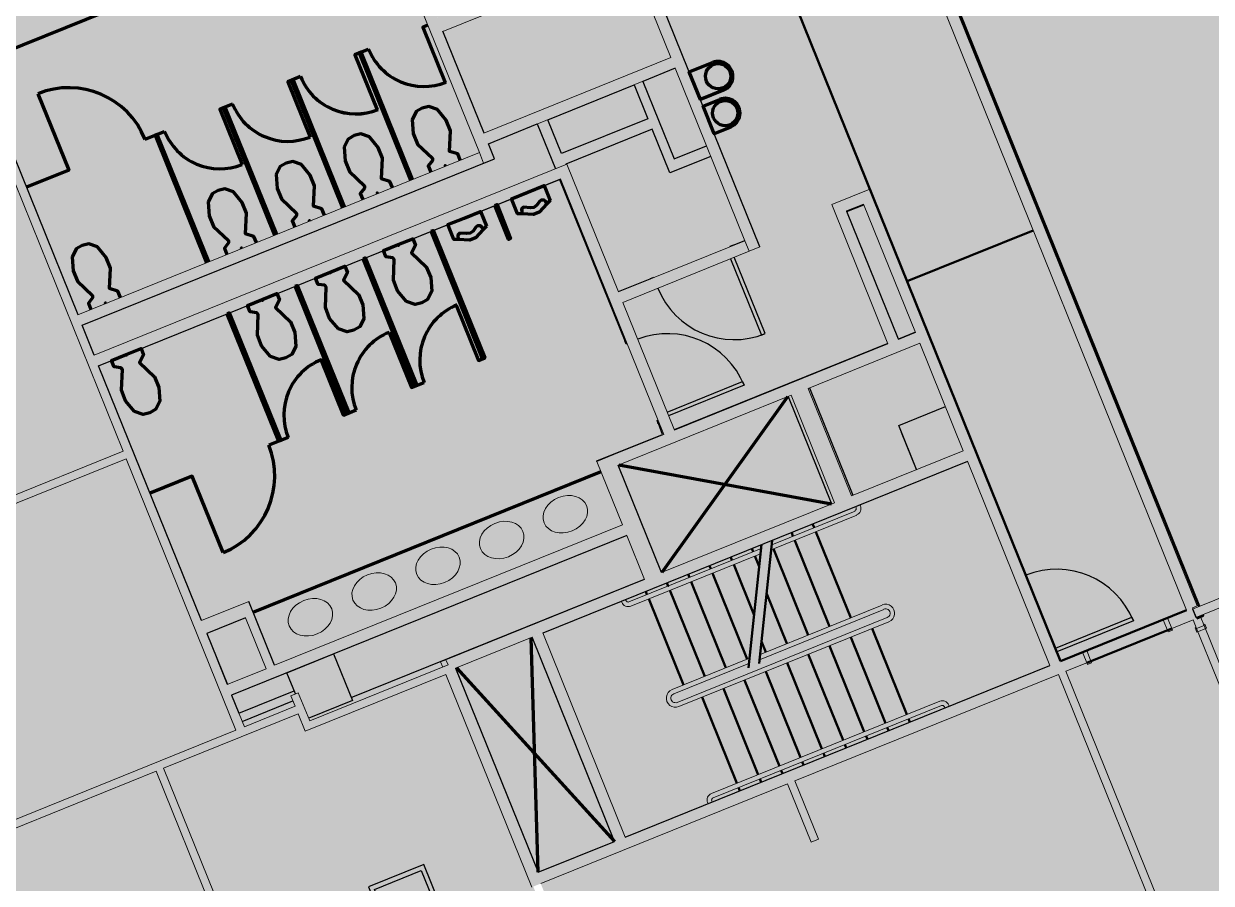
# Model space of a CAD drawing. Header units: inches. Extents: x -285 to 3116, y -17387 to -14851.
# Drawn here: x 1935 to 2454, y -16620 to -16245 of the extents above; entities that cross this region are included whole.
import ezdxf

# ---------------------------------------------------------------- set-up
doc = ezdxf.new("R2010")
doc.units = ezdxf.units.IN
doc.header["$MEASUREMENT"] = 0
for name, color, linetype, lineweight in [('A-Anno-Note', 130, 'Continuous', 50), ('A-COLS', 250, 'Continuous', 30), ('A-DETL-GENF', 92, 'Continuous', 9), ('A-DOOR', 31, 'Continuous', 13), ('A-DOOR-FRAM', 250, 'Continuous', 30), ('A-FLOR-HRAL', 10, 'Continuous', 20), ('A-FLOR-STRS', 130, 'Continuous', 50), ('A-Hvac', 90, 'Continuous', 70), ('A-WALL', 113, 'Continuous', 13), ('A-WALL-PATT', 111, 'Continuous', 13), ('A-WALL-PRHT', 130, 'Continuous', 50), ('Chevy Chase Pavilion_9th - 900 _ 910_dwg', 8, 'Continuous', 9), ('I-WALL', 2, 'Continuous', 13)]:
    doc.layers.add(name, color=color, linetype=linetype, lineweight=lineweight)

# ---------------------------------------------------------------- blocks, each defined once
blk = doc.blocks.new('Chevy Chase Pavilion_9th - 900 _ 910_dwg-4821032-FIRST FLOOR RCP')
at = {"color": 9, "lineweight": 9}
for centre in [(2815.17, 1935.38), (2787.36, 1924.14), (2759.54, 1912.9), (2731.73, 1901.66), (2703.91, 1890.42)]:
    blk.add_ellipse(centre, major_axis=(9.27, 3.75), ratio=0.784717, dxfattribs=at)
at = {"layer": 'A-Anno-Note', "color": 213}
for p, q in [((3091.81, 1895.22), (2917.21, 2327.32)), ((3042.71, 1870.52), (3079.8, 1885.5))]:
    blk.add_line(p, q, dxfattribs=at)
at = {"layer": 'A-Anno-Note', "color": 213, "flags": 128}
for points in [[(2706.52, 2341.36), (2822.49, 2388.22), (3031.33, 1871.3)], [(3090.77, 1889.94), (3093.5, 1891.04), (3093.31, 1891.52)]]:
    blk.add_lwpolyline(points, dxfattribs=at)
at = {"layer": 'A-COLS', "color": 133}
for p, q in [((2960.67, 1974.13), (2981.03, 1982.36)), ((2968.44, 1954.89), (2960.67, 1974.13)), ((2697.37, 1857.01), (2693.64, 1866.24))]:
    blk.add_line(p, q, dxfattribs=at)
at = {"layer": 'A-COLS', "color": 133, "flags": 128}
blk.add_lwpolyline([(2693.64, 1866.24), (2714.04, 1874.47), (2722.28, 1854.08), (2703.14, 1846.34)], dxfattribs=at)
blk.add_lwpolyline([(2731.86, 1771.66), (2752.26, 1779.9), (2760.5, 1759.5), (2740.1, 1751.26)], close=True, dxfattribs=at)
at = {"layer": 'A-DOOR', "color": 133, "lineweight": 30}
for p, q in [((2888.4, 2052.69), (2888.37, 2052.77)), ((2853.64, 2038.64), (2853.6, 2038.72)), ((2841.12, 2011.07), (2841.56, 2011.24)), ((3015.62, 1910.12), (3016.19, 1908.73)), ((3029.67, 1875.35), (3030.23, 1873.96))]:
    blk.add_line(p, q, dxfattribs=at)
at = {"layer": 'A-DOOR', "color": 133, "lineweight": 30, "flags": 128}
for points in [[(2888.37, 2052.77), (2886.98, 2052.21), (2887.01, 2052.13)], [(2887.27, 2046.84), (2900.72, 2013.54), (2902.35, 2014.2), (2888.89, 2047.49)], [(2853.6, 2038.72), (2852.21, 2038.16), (2852.24, 2038.08)], [(2842.12, 2009.85), (2841.67, 2009.67), (2841.11, 2011.06)], [(2859.58, 1979.97), (2892.52, 1993.29), (2893.18, 1991.67), (2860.24, 1978.35)], [(2856.17, 1975.08), (2855.73, 1974.9), (2855.17, 1976.29), (2855.61, 1976.47)]]:
    blk.add_lwpolyline(points, dxfattribs=at)
blk.add_lwpolyline([(3029.01, 1876.97), (3062.39, 1890.45), (3063.05, 1888.82), (3029.67, 1875.35)], close=True, dxfattribs=at)
at = {"layer": 'A-DOOR', "color": 133, "lineweight": 30}
for centre, start, end in [((2888.86, 2047.57), 202.1414, 292.01), ((2859.8, 1978.17), 22.0218, 111.2466), ((3029.67, 1875.35), 21.9898, 111.9898)]:
    blk.add_arc(centre, 36, start, end, dxfattribs=at)
at = {"layer": 'A-FLOR-HRAL', "color": 253}
for p, q in [((2942.07, 1938.25), (2941.88, 1938.72)), ((2943.93, 1939), (2943.74, 1939.47)), ((2905, 1919.83), (2942.34, 1934.93)), ((2941.59, 1936.79), (2905.24, 1922.09)), ((2900.63, 1920.44), (2842.93, 1897.12)), ((2900.39, 1918.18), (2843.68, 1895.26)), ((2839.79, 1896.88), (2839.57, 1897.43)), ((2841.61, 1897.71), (2841.42, 1898.18)), ((2899.9, 1871.93), (2954.19, 1893.87)), ((2900.14, 1874.18), (2953.44, 1895.73)), ((2955.61, 1890.35), (2863.96, 1853.3)), ((2956.36, 1888.5), (2864.7, 1851.45)), ((2895.53, 1872.54), (2861.71, 1858.86)), ((2862.46, 1857), (2895.29, 1870.28)), ((2978.55, 1853.78), (2878.89, 1813.5)), ((2979.3, 1851.93), (2879.64, 1811.65)), ((2980.6, 1851.38), (2980.79, 1850.91)), ((2982.45, 1852.13), (2982.64, 1851.66)), ((2877.2, 1809.68), (2877.42, 1809.12)), ((2879.08, 1810.34), (2879.27, 1809.87))]:
    blk.add_line(p, q, dxfattribs=at)
for centre, radius, start, end in [((2941.15, 1937.88), 3, 292.0002, 22.0002), ((2941.15, 1937.88), 1, 292.0002, 22.0002), ((2842.54, 1898.09), 3, 202.0095, 292.0095), ((2842.54, 1898.09), 1, 202.0095, 292.0095), ((2954.87, 1892.18), 4, 291.994, 111.9993), ((2954.87, 1892.18), 2, 291.9928, 112.0057), ((2863.21, 1855.15), 4, 112.0159, 292.0211), ((2863.21, 1855.15), 2, 112.0094, 292.0224), ((2979.67, 1851), 3, 22.0093, 112.0093), ((2979.67, 1851), 1, 22.0093, 112.0093), ((2880.01, 1810.72), 3, 112.0093, 202.0093), ((2880.01, 1810.72), 1, 112.0093, 202.0093)]:
    blk.add_arc(centre, radius, start, end, dxfattribs=at)
at = {"layer": 'A-FLOR-STRS', "color": 213}
for p, q in [((2905.44, 1923.99), (2899.72, 1870.23)), ((2913.95, 1927.23), (2914.51, 1925.84)), ((2930.44, 1886.43), (2915.26, 1923.98)), ((2939.71, 1890.18), (2924.53, 1927.72)), ((2895.09, 1868.41), (2900.81, 1922.14)), ((2897.15, 1919.04), (2896.59, 1920.43)), ((2921.17, 1882.68), (2905.99, 1920.23)), ((2878.61, 1911.55), (2878.05, 1912.94)), ((2887.88, 1915.29), (2887.32, 1916.68)), ((2888.63, 1913.43), (2897.54, 1891.41)), ((2897.91, 1917.18), (2899.79, 1912.53)), ((2869.34, 1907.8), (2868.77, 1909.2)), ((2879.36, 1909.68), (2894.54, 1872.14)), ((2860.82, 1902.19), (2876, 1864.65)), ((2870.09, 1905.94), (2885.27, 1868.39)), ((2850.79, 1900.31), (2850.23, 1901.7)), ((2851.55, 1898.45), (2866.73, 1860.9)), ((2911.89, 1878.93), (2902.99, 1900.96)), ((2939.73, 1881.78), (2954.91, 1844.23)), ((2949.01, 1885.52), (2964.18, 1847.97)), ((2902.62, 1875.18), (2900.74, 1879.84)), ((2930.46, 1878.03), (2945.64, 1840.48)), ((2921.19, 1874.29), (2936.37, 1836.74)), ((2902.65, 1866.79), (2917.83, 1829.24)), ((2911.92, 1870.54), (2927.1, 1832.99)), ((2893.38, 1863.04), (2908.55, 1825.5)), ((2874.83, 1855.55), (2890.01, 1818)), ((2884.11, 1859.3), (2899.28, 1821.75)), ((2965.5, 1844.72), (2964.94, 1846.11)), ((2956.23, 1840.97), (2955.67, 1842.36)), ((2937.69, 1833.48), (2937.13, 1834.87)), ((2946.96, 1837.22), (2946.4, 1838.61)), ((2928.42, 1829.73), (2927.86, 1831.12)), ((2919.15, 1825.99), (2918.58, 1827.38)), ((2900.6, 1818.49), (2900.04, 1819.88)), ((2909.87, 1822.24), (2909.31, 1823.63)), ((2891.33, 1814.75), (2890.77, 1816.14))]:
    blk.add_line(p, q, dxfattribs=at)
at = {"layer": 'A-FLOR-STRS', "color": 213, "flags": 128}
for points in [[(2923.78, 1929.59), (2923.22, 1930.98)], [(2859.5, 1905.45), (2860.07, 1904.06)]]:
    blk.add_lwpolyline(points, close=True, dxfattribs=at)
at = {"layer": 'A-Hvac', "color": 43}
for p, q in [((2569.35, 2136.6), (2730.65, 2201.76)), ((2723.71, 2136.09), (2729.27, 2138.33)), ((2912.15, 1986.69), (2857.25, 1909.96)), ((2678.9, 1892.63), (2830.75, 1953.99)), ((2838.49, 1956.93), (2931.28, 1939.88)), ((2803.23, 1779.16), (2800.19, 1881.52)), ((2767.7, 1868.39), (2836.61, 1792.65))]:
    blk.add_line(p, q, dxfattribs=at)
at = {"layer": 'A-Hvac', "color": 43, "flags": 128}
for points in [[(2755.17, 2148.8), (2752.97, 2147.9), (2762.7, 2123.79)], [(2726.08, 2137.04), (2723.3, 2135.91), (2733.03, 2111.8)], [(2748.51, 2081.47), (2726.08, 2137.04), (2725.15, 2136.66), (2747.59, 2081.09)], [(2884.24, 2120.5), (2874.07, 2116.39), (2869.23, 2128.37), (2879.39, 2132.47)], [(2699.6, 2126.34), (2694.04, 2124.1), (2703.77, 2099.99)], [(2718.84, 2069.48), (2696.41, 2125.05), (2695.48, 2124.68), (2717.92, 2069.11)], [(2584.94, 2118.89), (2598.41, 2085.5), (2580.02, 2078.07)], [(2887.4, 2104.35), (2880.12, 2101.41), (2875.28, 2113.39), (2882.56, 2116.33)], [(2669.93, 2114.37), (2664.36, 2112.12), (2674.09, 2088.01)], [(2689.17, 2057.49), (2666.73, 2113.07), (2665.81, 2112.7), (2688.24, 2057.12)], [(2769.32, 2089.87), (2768.23, 2092.59), (2764.61, 2093.73), (2764.99, 2102.72), (2763.17, 2107.38), (2759.33, 2111.99), (2755.57, 2113.34), (2752.66, 2112.59), (2750.05, 2111.11), (2748.28, 2107.53)], [(2748.28, 2107.53), (2748.72, 2101.54), (2750.63, 2096.93), (2757.16, 2090.72), (2757.23, 2089.72), (2755.35, 2087.39), (2756.44, 2084.67)], [(2631.8, 2098.98), (2636.13, 2100.73), (2640.25, 2102.39)], [(2659.5, 2045.51), (2637.06, 2101.1), (2636.13, 2100.73), (2658.57, 2045.13)], [(2739.65, 2077.89), (2738.56, 2080.6), (2734.94, 2081.74), (2735.33, 2090.74), (2733.5, 2095.39), (2729.66, 2100), (2725.9, 2101.35), (2722.99, 2100.6), (2720.38, 2099.12), (2718.61, 2095.54)], [(2718.61, 2095.54), (2719.05, 2089.56), (2720.96, 2084.94), (2727.49, 2078.73), (2727.56, 2077.74), (2725.68, 2075.4), (2726.77, 2072.68)], [(2709.98, 2065.9), (2708.88, 2068.62), (2705.27, 2069.77), (2705.65, 2078.76), (2703.83, 2083.41), (2699.99, 2088.03), (2696.22, 2089.37), (2693.32, 2088.62), (2690.71, 2087.15), (2688.93, 2083.57)], [(2688.93, 2083.57), (2689.37, 2077.58), (2691.29, 2072.96), (2697.81, 2066.75), (2697.89, 2065.76), (2696, 2063.43), (2697.1, 2060.7)], [(2680.31, 2053.91), (2679.21, 2056.65), (2675.59, 2057.79), (2675.98, 2066.78), (2674.16, 2071.43), (2670.32, 2076.05), (2666.55, 2077.39), (2663.65, 2076.65), (2661.03, 2075.17), (2659.26, 2071.58)], [(2659.26, 2071.58), (2659.7, 2065.6), (2661.62, 2060.98), (2668.14, 2054.78), (2668.21, 2053.78), (2666.33, 2051.44), (2667.43, 2048.71)], [(2807.12, 2070.89), (2803.76, 2067.18), (2801.24, 2066.16), (2796.25, 2066.5)], [(2779.3, 2059.65), (2775.95, 2055.94), (2773.43, 2054.93), (2768.44, 2055.25)], [(2620.97, 2029.94), (2619.86, 2032.69), (2616.24, 2033.83), (2616.63, 2042.82), (2614.81, 2047.48), (2610.97, 2052.09), (2607.2, 2053.43), (2604.3, 2052.69), (2601.69, 2051.21), (2599.91, 2047.63)], [(2599.91, 2047.63), (2600.35, 2041.65), (2602.27, 2037.03), (2608.79, 2030.82), (2608.86, 2029.82), (2606.98, 2027.49), (2608.09, 2024.74)], [(2767.45, 2026.57), (2777.19, 2002.46), (2779.98, 2003.58)], [(2738.2, 2014.74), (2747.94, 1990.64), (2753.5, 1992.88)], [(2718.27, 1978.65), (2708.53, 2002.75), (2718.27, 1978.65), (2723.83, 1980.9)], [(2694.16, 1968.91), (2690.04, 1967.24), (2685.71, 1965.49)], [(2665.81, 1918.63), (2652.33, 1952), (2633.93, 1944.57)]]:
    blk.add_lwpolyline(points, dxfattribs=at)
for points in [[(2762.88, 2087.27), (2762.77, 2087.55)], [(2808.55, 2072.29), (2807.12, 2070.89), (2806.68, 2071.79), (2805.91, 2072.43), (2804.67, 2072.43), (2803.86, 2071.84), (2802.71, 2070.2), (2801.44, 2069.29), (2799.9, 2069.06), (2796.94, 2069.31), (2796.05, 2068.44), (2796.25, 2066.5), (2794.25, 2066.51), (2791.63, 2073), (2798.78, 2075.89), (2805.92, 2078.78)], [(2733.21, 2075.29), (2733.1, 2075.57)], [(2784.39, 2070.07), (2785.35, 2070.47), (2791.26, 2055.73), (2790.3, 2055.34)], [(2703.54, 2063.3), (2703.43, 2063.59)], [(2780.73, 2061.05), (2779.3, 2059.65), (2778.86, 2060.54), (2778.1, 2061.19), (2776.85, 2061.19), (2776.05, 2060.6), (2774.9, 2058.96), (2773.63, 2058.05), (2772.08, 2057.82), (2769.13, 2058.07), (2768.23, 2057.21), (2768.44, 2055.25), (2766.44, 2055.27), (2763.81, 2061.76), (2770.96, 2064.65), (2778.11, 2067.54)], [(2756.57, 2058.84), (2757.5, 2059.22), (2779.98, 2003.58), (2779.05, 2003.21)], [(2745.78, 2028.25), (2741.94, 2032.86), (2740.12, 2037.51), (2740.5, 2046.5), (2739.86, 2047.28), (2736.88, 2047.65), (2735.76, 2050.43), (2742.2, 2053.03), (2742.34, 2052.68), (2742.2, 2053.03), (2748.64, 2055.63), (2749.76, 2052.85), (2747.95, 2049.52), (2754.48, 2043.32), (2756.4, 2038.7), (2756.84, 2032.72), (2755.06, 2029.13), (2752.45, 2027.65), (2749.55, 2026.9)], [(2673.87, 2051.31), (2673.75, 2051.61)], [(2726.9, 2046.85), (2727.83, 2047.22), (2750.31, 1991.59), (2749.38, 1991.22)], [(2716.11, 2016.26), (2712.27, 2020.87), (2710.45, 2025.53), (2710.83, 2034.52), (2710.19, 2035.29), (2707.21, 2035.66), (2706.09, 2038.44), (2712.53, 2041.04), (2712.67, 2040.7), (2712.53, 2041.04), (2718.97, 2043.65), (2720.09, 2040.86), (2718.28, 2037.53), (2724.81, 2031.32), (2726.73, 2026.71), (2727.17, 2020.73), (2725.39, 2017.15), (2722.78, 2015.66), (2719.88, 2014.91)], [(2686.44, 2004.27), (2682.6, 2008.88), (2680.78, 2013.54), (2681.16, 2022.53), (2680.52, 2023.3), (2677.54, 2023.67), (2676.42, 2026.45), (2682.86, 2029.06), (2683, 2028.71), (2682.86, 2029.06), (2689.3, 2031.66), (2690.42, 2028.88), (2688.62, 2025.54), (2695.14, 2019.34), (2697.06, 2014.72), (2697.5, 2008.74), (2695.72, 2005.15), (2693.11, 2003.68), (2690.21, 2002.93)], [(2697.23, 2034.86), (2698.16, 2035.24), (2720.64, 1979.61), (2719.71, 1979.23)], [(2614.53, 2027.34), (2614.4, 2027.65)], [(2667.56, 2022.87), (2668.49, 2023.25), (2690.97, 1967.62), (2690.04, 1967.24)], [(2627.1, 1980.29), (2623.26, 1984.91), (2621.44, 1989.56), (2621.82, 1998.55), (2621.18, 1999.32), (2618.2, 1999.7), (2617.08, 2002.48), (2623.52, 2005.08), (2623.66, 2004.73), (2623.52, 2005.08), (2629.96, 2007.68), (2631.08, 2004.9), (2629.28, 2001.57), (2635.8, 1995.36), (2637.72, 1990.75), (2638.16, 1984.76), (2636.38, 1981.18), (2633.77, 1979.7), (2630.87, 1978.95)]]:
    blk.add_lwpolyline(points, close=True, dxfattribs=at)
at = {"layer": 'A-Hvac', "color": 43}
for centre in [(2881.82, 2126.49), (2884.94, 2110.45)]:
    blk.add_circle(centre, 5.51, dxfattribs=at)
for centre, radius, start, end in [((2753.38, 2148.07), 26, 201.9818, 291.9826), ((2881.82, 2126.49), 6.46, 291.9976, 112.0059), ((2723.71, 2136.08), 26, 201.9818, 291.9826), ((2723.71, 2136.07), 26, 201.9818, 291.9826), ((2598.41, 2085.5), 36, 21.9825, 111.9825), ((2884.94, 2110.45), 6.46, 291.9976, 112.0059), ((2694.03, 2124.1), 26, 201.9818, 291.9826), ((2664.36, 2112.12), 26, 201.9818, 291.9826), ((2777.61, 2002.62), 26, 112.0004, 202.0012), ((2747.94, 1990.64), 26, 112.0004, 202.0012), ((2718.27, 1978.65), 26, 112.0004, 202.0012), ((2652.33, 1952), 36, 292.0006, 22.0006)]:
    blk.add_arc(centre, radius, start, end, dxfattribs=at)
at = {"layer": 'A-WALL', "color": 213, "lineweight": 50}
blk.add_line((3091.79, 1895.22), (2917.21, 2327.32), dxfattribs=at)
at = {"layer": 'A-WALL', "color": 133, "lineweight": 30}
for p, q in [((2779.69, 2101.72), (2761.75, 2146.12)), ((2602.47, 2022.46), (2558.87, 2130.38)), ((2802.9, 2105.67), (2810.79, 2086.14)), ((3016.2, 1908.74), (2948.24, 2076.97)), ((2888.37, 2052.77), (2893.51, 2054.84)), ((2838.33, 2032.55), (2852.21, 2038.16)), ((2955.9, 2009.95), (2862.69, 1972.29)), ((2921.68, 1990.54), (2940.62, 1943.65)), ((2912.41, 1986.79), (2931.35, 1939.9)), ((2968.44, 1954.89), (2961.9, 1971.07)), ((2990.7, 1958.44), (2805.3, 1883.53)), ((2857.18, 1909.94), (2838.23, 1956.83)), ((2721.74, 1855.43), (2849.68, 1907.12)), ((2688.26, 1869.46), (2677.02, 1897.27)), ((3031.33, 1871.3), (3030, 1874.58)), ((2767.26, 1868.21), (2803.23, 1779.16)), ((2841.27, 1794.52), (3026.66, 1869.42)), ((2674.15, 1845.01), (2696.29, 1853.95))]:
    blk.add_line(p, q, dxfattribs=at)
at = {"layer": 'A-WALL', "color": 133, "lineweight": 30, "flags": 128}
for points in [[(2900.05, 2052.1), (2846.08, 2185.67), (2836.54, 2181.82)], [(2863.14, 2130.01), (2848.95, 2124.27), (2862.61, 2090.46), (2876.8, 2096.19)], [(2609.58, 2004.85), (2604.35, 2017.82), (2784.22, 2090.5), (2781.58, 2097.05), (2802.9, 2105.67)], [(2878.68, 2091.55), (2860.78, 2084.32), (2853.09, 2103.36), (2815.38, 2088.12), (2815.43, 2088.01)], [(2656.4, 1888.97), (2611.46, 2000.2), (2812.67, 2081.5), (2841.12, 2011.07)], [(2967.92, 2014.81), (2960.53, 2011.82), (2938.06, 2067.46), (2945.44, 2070.44)], [(2828.95, 1958.46), (2828.88, 1958.63), (2857.62, 1970.24), (2855.74, 1974.91)], [(2841.99, 1926.17), (2669.52, 1856.49), (2672.7, 1848.63), (2696.81, 1858.38)], [(2675.56, 1890.21), (2658.66, 1883.38), (2667.64, 1861.13)], [(2803.23, 1779.16), (2836.61, 1792.65), (2800.64, 1881.7)]]:
    blk.add_lwpolyline(points, dxfattribs=at)
for points in [[(2807.54, 2107.54), (2845.24, 2122.77), (2851.21, 2107.99), (2813.51, 2092.76)], [(2729.25, 1772.76), (2738.99, 1748.65), (2763.1, 1758.4), (2753.36, 1782.5)]]:
    blk.add_lwpolyline(points, close=True, dxfattribs=at)
at = {"layer": 'A-WALL', "color": 213, "lineweight": 50, "flags": 128}
blk.add_lwpolyline([(3090.77, 1889.94), (3093.48, 1891.03), (3093.29, 1891.51)], dxfattribs=at)
at = {"layer": 'A-WALL-PRHT', "color": 213}
for p, q in [((2917.2, 2327.32), (3091.78, 1895.21)), ((3019.36, 2059.24), (2964.38, 2037.03)), ((3031.32, 1871.31), (3086.31, 1893.53)), ((3079.8, 1885.5), (3042.71, 1870.52))]:
    blk.add_line(p, q, dxfattribs=at)
at = {"layer": 'A-WALL-PRHT', "color": 213, "flags": 128}
blk.add_lwpolyline([(3093.28, 1891.5), (3093.47, 1891.03), (3090.77, 1889.94)], dxfattribs=at)
blk = doc.blocks.new('Double Flush - 48_ x 84_-4860799-FIRST FLOOR RCP')
at = {"layer": 'A-DOOR-FRAM', "color": 8, "lineweight": 20}
for p, q in [((-26, 2.25), (-24, 2.25)), ((-26, 2.25), (-26, 1.75)), ((-26, 1.75), (-25.5, 1.75)), ((-25.5, -1.75), (-25.5, 1.75)), ((-24, -2.25), (-24, 2.25)), ((24.000004, -2.25), (24.000004, 2.25)), ((24.000004, 2.25), (26.000004, 2.25)), ((25.500004, 1.75), (26.000004, 1.75)), ((25.500004, -1.75), (25.500004, 1.75)), ((26.000004, 2.25), (26.000004, 1.75)), ((-26, -1.75), (-25.5, -1.75)), ((-26, -2.25), (-26, -1.75)), ((-26, -2.25), (-24, -2.25)), ((24.000004, -2.25), (26.000004, -2.25)), ((25.500004, -1.75), (26.000004, -1.75)), ((26.000004, -2.25), (26.000004, -1.75))]:
    blk.add_line(p, q, dxfattribs=at)
blk = doc.blocks.new('Single Flush - OTJ_SOLIDFLUSH_ALUM-4860792-FIRST FLOOR RCP')
at = {"layer": 'A-DOOR-FRAM', "color": 8, "lineweight": 20}
for p, q in [((-20, -3.25), (-20, 2.5)), ((-20, 2.5), (-18, 2.5)), ((-18, -3.25), (-18, 2.5)), ((18.000004, -3.25), (18.000004, 2.5)), ((18.000004, 2.5), (20.000004, 2.5)), ((20.000004, -3.25), (20.000004, 2.5)), ((-20, -3.25), (-18, -3.25)), ((18.000004, -3.25), (20.000004, -3.25))]:
    blk.add_line(p, q, dxfattribs=at)

msp = doc.modelspace()

# ---------------------------------------------------------------- hatches: boundary and pattern name
at = {"layer": 'A-DETL-GENF'}
h = msp.add_hatch(color=9, dxfattribs=at)
h.paths.add_polyline_path([(1302.6, -17215.94), (2101.91, -16893.02), (2369.07, -17073.22), (3115.76, -16771.16), (2391.35, -14980.46), (213.35, -14980.46), (213.35, -15030.58), (-284.65, -15030.58), (-284.65, -16143.57), (537.04, -15811.16), (531.92, -15800.18), (523.56, -15803.56), (515.31, -15783.16), (522.61, -15780.21), (514.27, -15762.32), (514.27, -15614.27), (505.02, -15614.27), (505.02, -15592.27), (514.27, -15592.27), (514.27, -15590.77), (505.02, -15590.77), (505.02, -15568.77), (514.27, -15568.77), (514.28, -15462.32), (1432.27, -15462.32), (1458.98, -15483.69), (1462.14, -15478.99), (1480.38, -15491.3), (1476.2, -15497.5), (1563.41, -15567.33), (1764.19, -16064.31), (1747.08, -16071.22), (1783.03, -16160.06), (1782.99, -16160.08), (1783.33, -16160.94), (1811.86, -16160.94), (1811.86, -16164.44), (1782.49, -16164.44), (1608.57, -16234.8), (1607.26, -16231.55), (1636.65, -16219.66), (1575.78, -16069.07), (1551.88, -16010), (1308.53, -16066.99), (1308.52, -16066.94), (1302.6, -16068.38), (1302.6, -16877.94)], flags=0)
h.paths.add_polyline_path([(1504.34, -17130.23), (1444.27, -16981.55), (1444.8, -16981.34), (1444.8, -16929.33), (1448.3, -16929.33), (1448.3, -16979.92), (1536.76, -16944.19), (1538.07, -16947.43), (1448.83, -16983.48), (1507.58, -17128.92)], flags=0)
h.paths.add_polyline_path([(1637.85, -17076.29), (1579.1, -16930.86), (1575.16, -16932.45), (1573.85, -16929.2), (1584.97, -16924.71), (1586.28, -16927.95), (1582.34, -16929.54), (1641.1, -17074.98)], flags=0)
h.paths.add_polyline_path([(1743.46, -17006.56), (1694.11, -16884.39), (1623.37, -16912.97), (1622.06, -16909.72), (1699.98, -16878.24), (1701.3, -16881.49), (1697.35, -16883.08), (1746.71, -17005.25)], flags=0)
h.paths.add_polyline_path([(1905.81, -16968.04), (1847.05, -16822.6), (1738.38, -16866.5), (1737.07, -16863.26), (1973.93, -16767.57), (1975.24, -16770.82), (1850.3, -16821.29), (1909.05, -16966.73)], flags=0)
h.paths.add_polyline_path([(2374.07, -16920.99), (2319.62, -16786.38), (2314.55, -16788.43), (2313.24, -16785.19), (2324.36, -16780.69), (2325.67, -16783.93), (2322.86, -16785.07), (2377.32, -16919.68)], flags=0)
h.paths.add_polyline_path([(2082.9, -16896.48), (2081.11, -16892.06), (2031.38, -16838.73), (2047.73, -16832.12), (2016.27, -16754.24), (2012.33, -16755.83), (2011.01, -16752.59), (2084.73, -16722.81), (2086.04, -16726.05), (2019.51, -16752.93), (2052.29, -16834.06), (2037.42, -16840.07), (2084.11, -16890.14), (2086.15, -16895.17), (2084.11, -16895.99)], flags=0)
h.paths.add_polyline_path([(1448.3, -16889.33), (1444.8, -16889.33), (1444.8, -16885.08), (1305.81, -16885.08), (1305.81, -16881.58), (1444.8, -16881.58), (1444.8, -16877.33), (1448.3, -16877.33), (1448.3, -16885.08)], flags=0)
h.paths.add_polyline_path([(2104.59, -16889.06), (2101.37, -16887.69), (2145.93, -16782.86), (2142.91, -16775.38), (2169.5, -16764.62), (2262.13, -16805.87), (2276.15, -16800.19), (2277.47, -16803.44), (2262.06, -16809.67), (2169.43, -16768.43), (2147.47, -16777.31), (2149.72, -16782.9), (2109.32, -16877.94)], flags=0)
h.paths.add_polyline_path([(1570.71, -16865.49), (1569.4, -16862.24), (1587.02, -16855.13), (1543.58, -16747.6), (1525.96, -16754.71), (1524.65, -16751.47), (1557.1, -16738.36), (1542.06, -16701.19), (1526.07, -16707.65), (1524.76, -16704.41), (1540.75, -16697.94), (1529.44, -16669.99), (1532.69, -16668.68), (1560.35, -16737.05), (1678.97, -16689.12), (1633.71, -16577.22), (1515.1, -16625.2), (1517.69, -16631.6), (1514.44, -16632.91), (1510.54, -16623.27), (1560.99, -16602.86), (1549.81, -16575.21), (1532.89, -16582.05), (1531.58, -16578.81), (1548.49, -16571.96), (1547.65, -16569.88), (1550.89, -16568.57), (1564.24, -16601.55), (1664.48, -16560.99), (1634.51, -16486.82), (1534.24, -16527.39), (1535.89, -16531.49), (1532.65, -16532.8), (1516.27, -16492.31), (1519.52, -16491), (1532.92, -16524.14), (1658.22, -16473.45), (1631.82, -16408.19), (1551.13, -16440.83), (1540.05, -16413.43), (1543.75, -16411.94), (1545.06, -16415.18), (1544.6, -16415.36), (1553.06, -16436.27), (1574.84, -16427.47), (1566.39, -16406.56), (1565.45, -16406.94), (1564.14, -16403.7), (1568.33, -16402.01), (1578.08, -16426.15), (1630.51, -16404.95), (1620.75, -16380.83), (1654.13, -16367.34), (1650.38, -16358.07), (1698.36, -16338.67), (1699.67, -16341.91), (1693.87, -16344.25), (1710.58, -16385.61), (1707.34, -16386.92), (1690.63, -16345.56), (1654.94, -16360), (1668.42, -16393.38), (1635.06, -16406.88), (1661.47, -16472.14), (1730.48, -16444.22), (1722.32, -16424.01), (1725.56, -16422.7), (1735.04, -16446.15), (1637.76, -16485.51), (1667.73, -16559.68), (1766.92, -16519.55), (1769.82, -16526.74), (1766.58, -16528.05), (1764.98, -16524.11), (1636.95, -16575.91), (1682.22, -16687.81), (1739.72, -16664.58), (1733.7, -16649.67), (1789.25, -16627.2), (1773.89, -16589.18), (1788.83, -16583.14), (1781.56, -16565.14), (1784.8, -16563.83), (1793.39, -16585.08), (1778.45, -16591.11), (1843.28, -16751.6), (1858.69, -16745.37), (1860, -16748.62), (1768.44, -16785.61), (1767.13, -16782.36), (1840.04, -16752.91), (1805.79, -16668.13), (1794.35, -16684.47), (1759.77, -16660.26), (1683.53, -16691.05), (1727.02, -16798.57), (1730.05, -16797.35), (1731.36, -16800.59), (1720.79, -16804.86), (1719.48, -16801.61), (1723.78, -16799.88), (1680.29, -16692.37), (1546.82, -16746.29), (1590.26, -16853.82), (1682.39, -16816.6), (1683.7, -16819.84), (1587.02, -16858.9)], flags=0)
h.paths.add_polyline_path([(2497.7, -16841.28), (2453.57, -16732.19), (2362.75, -16768.93), (2361.44, -16765.69), (2546.78, -16690.71), (2548.09, -16693.96), (2456.81, -16730.88), (2500.94, -16839.97)], flags=0)
h.paths.add_polyline_path([(1448.3, -16837.33), (1444.8, -16837.33), (1444.8, -16777.08), (1305.8, -16777.08), (1305.8, -16773.58), (1444.8, -16773.58), (1444.8, -16713.33), (1448.3, -16713.33), (1448.3, -16781.12)], flags=0)
h.paths.add_polyline_path([(2641.13, -16813.36), (2586.53, -16678.41), (2585.17, -16678.96), (2583.86, -16675.71), (2591.27, -16672.71), (2592.59, -16675.96), (2589.78, -16677.09), (2644.37, -16812.05)], flags=0)
h.paths.add_polyline_path([(2285.08, -16750.5), (2193.11, -16709.55), (2160.02, -16627.64), (2157.18, -16628.79), (2155.87, -16625.54), (2158.71, -16624.4), (2157.69, -16621.88), (2156.99, -16622.16), (2119.48, -16529.32), (2058.16, -16554.1), (2055.07, -16546.45), (1996.3, -16570.19), (2037.96, -16673.18), (2118.78, -16640.53), (2120.09, -16643.77), (1959.26, -16708.75), (1957.94, -16705.51), (2034.72, -16674.49), (1993.05, -16571.51), (1873.52, -16619.8), (1915.18, -16722.78), (1920.86, -16720.49), (1922.17, -16723.73), (1913.24, -16727.34), (1867.36, -16613.93), (1870.61, -16612.61), (1872.2, -16616.56), (2027.91, -16553.65), (1980.04, -16435.18), (1841.93, -16490.98), (1858.91, -16532.95), (1841.27, -16540.09), (1855.61, -16575.53), (1852.36, -16576.85), (1836.71, -16538.16), (1854.35, -16531.02), (1838.68, -16492.29), (1821.12, -16499.38), (1774.49, -16383.95), (1797.67, -16374.58), (1789.14, -16353.49), (1792.39, -16352.18), (1802.22, -16376.52), (1779.04, -16385.88), (1823.06, -16494.83), (1978.73, -16431.93), (1908.31, -16257.62), (1775.81, -16311.15), (1777.41, -16315.09), (1774.16, -16316.4), (1772.57, -16312.46), (1733.05, -16328.43), (1731.74, -16325.18), (1906.99, -16254.38), (1870.66, -16164.44), (1847.86, -16164.44), (1847.86, -16160.94), (1869.24, -16160.94), (1858.64, -16134.69), (1862.35, -16133.19), (1862.83, -16134.39), (1893.44, -16122.02), (1894.94, -16125.73), (1864.33, -16138.1), (1900.27, -16227.05), (1996.71, -16188.09), (1960.75, -16099.09), (1933.87, -16109.96), (1932.37, -16106.25), (1989.85, -16083.02), (1991.35, -16086.73), (1964.46, -16097.59), (2000.42, -16186.59), (2096.83, -16147.64), (2060.82, -16058.63), (2030.29, -16070.98), (2028.79, -16067.27), (2063.03, -16053.42), (2105.52, -16158.45), (2085.06, -16166.73), (2092.3, -16184.66), (2198, -16141.96), (2183, -16104.88), (2209.11, -16094.33), (2174.41, -16008.55), (2178.12, -16007.05), (2253.73, -16193.95), (2237.93, -16200.33), (2213.55, -16139.99), (2093.8, -16188.37), (2116.31, -16244.08), (2202.6, -16209.22), (2256.57, -16342.8), (2196.76, -16366.96), (2219.27, -16422.68), (2312.48, -16385.02), (2287.94, -16324.29), (2304.61, -16317.56), (2387.81, -16523.52), (2397.36, -16519.66), (2399.23, -16524.29), (2390.15, -16527.96), (2452.7, -16682.78), (2285.14, -16750.47)], flags=0)
h.paths.add_polyline_path([(2285.14, -16746.7), (2420.65, -16691.95), (2402.51, -16647.04), (2430, -16635.94), (2386.91, -16529.28), (2271.85, -16575.76), (2282.15, -16601.26), (2278.9, -16602.57), (2268.6, -16577.07), (2160.93, -16620.57), (2195.82, -16706.93), (2285.08, -16746.67)], flags=0)
h.paths.add_polyline_path([(2764.75, -16733.24), (2720.62, -16624.16), (2629.67, -16660.96), (2628.35, -16657.71), (2724.68, -16618.74), (2725.99, -16621.99), (2723.87, -16622.85), (2768, -16731.93)], flags=0)
h.paths.add_polyline_path([(2908.14, -16705.43), (2853.58, -16570.38), (2763.07, -16606.99), (2761.76, -16603.74), (2852.27, -16567.13), (2850.84, -16563.61), (2854.09, -16562.3), (2911.38, -16704.12)], flags=0)
h.paths.add_polyline_path([(2423.9, -16690.64), (2448.14, -16680.85), (2431.31, -16639.18), (2407.07, -16648.98), (2420.72, -16682.78)], flags=0)
h.paths.add_polyline_path([(1793.49, -16679.59), (1804.22, -16664.26), (1796.59, -16645.38), (1763.64, -16658.69), (1778.45, -16669.06)], flags=0)
h.paths.add_polyline_path([(1444.8, -16673.33), (1444.8, -16669.08), (1305.8, -16669.08), (1305.8, -16665.58), (1444.8, -16665.58), (1444.8, -16661.33), (1448.3, -16661.33), (1448.3, -16673.33)], flags=0)
h.paths.add_polyline_path([(1742.97, -16663.27), (1795.28, -16642.13), (1790.56, -16630.44), (1738.25, -16651.6), (1741.75, -16660.26)], flags=0)
h.paths.add_polyline_path([(2508.22, -16660.35), (2505.36, -16653.27), (2508.61, -16651.96), (2510.16, -16655.8), (2554.66, -16637.81), (2536.39, -16592.66), (2491.91, -16610.63), (2493.62, -16614.87), (2490.38, -16616.18), (2485.87, -16605.02), (2489.11, -16603.71), (2490.6, -16607.39), (2535.08, -16589.42), (2517.11, -16544.98), (2472.64, -16562.94), (2474.13, -16566.62), (2470.88, -16567.93), (2466.29, -16556.57), (2469.54, -16555.26), (2471.33, -16559.7), (2515.79, -16541.73), (2493.16, -16485.78), (2447.1, -16504.39), (2447.29, -16504.88), (2448.92, -16504.22), (2450.43, -16507.97), (2447.19, -16509.28), (2445.67, -16505.53), (2436.32, -16509.31), (2434.45, -16504.68), (2442.83, -16501.29), (2266.94, -16065.91), (2525.38, -15961.5), (2490.2, -15874.44), (2713.16, -15784.37), (2714.66, -15788.08), (2495.41, -15876.65), (2530.58, -15963.71), (2273.08, -16067.74), (2447.47, -16499.41), (2445.42, -16500.24), (2445.6, -16500.68), (2920.05, -16309), (2924.66, -16320.41), (2929.59, -16318.42), (2930.9, -16321.66), (2922.72, -16324.97), (2918.3, -16314.02), (2776.87, -16371.16), (2820.81, -16479.92), (2817.56, -16481.23), (2815.92, -16477.16), (2812.2, -16478.67), (2810.89, -16475.42), (2814.61, -16473.92), (2773.62, -16372.47), (2628.55, -16431.08), (2690.05, -16583.12), (2715.05, -16573.02), (2706.95, -16553), (2759.24, -16531.85), (2746.89, -16501.32), (2773.81, -16490.42), (2775.12, -16493.67), (2751.44, -16503.25), (2763.8, -16533.78), (2711.51, -16554.93), (2719.61, -16574.95), (2688.12, -16587.67), (2680.03, -16567.67), (2608.64, -16596.55), (2616.71, -16616.52), (2598.81, -16623.75), (2597.5, -16620.51), (2612.16, -16614.59), (2604.09, -16594.62), (2678.71, -16564.43), (2625.3, -16432.39), (2496.4, -16484.47), (2557.91, -16636.5), (2560.41, -16635.49), (2561.72, -16638.74), (2510.16, -16659.57)], flags=0)
h.paths.add_polyline_path([(1448.3, -16621.33), (1444.8, -16621.33), (1444.8, -16561.08), (1305.8, -16561.08), (1305.8, -16557.58), (1444.8, -16557.58), (1444.8, -16553.33), (1448.3, -16553.33), (1448.3, -16601.55)], flags=0)
h.paths.add_polyline_path([(2159.75, -16615.65), (2193.15, -16602.16), (2157.17, -16513.1), (2123.77, -16526.59), (2157.69, -16610.53)], flags=0)
h.paths.add_polyline_path([(2197.79, -16600.29), (2383.18, -16525.39), (2347.2, -16436.32), (2161.81, -16511.23), (2188.41, -16577.07)], flags=0)
h.paths.add_polyline_path([(2031.62, -16552.15), (2053.76, -16543.2), (2051.9, -16538.6), (2055.14, -16537.29), (2060.09, -16549.54), (2120.49, -16525.14), (2119.58, -16522.89), (2206.28, -16487.87), (2198.5, -16468.63), (2026.03, -16538.31), (2031.47, -16551.78)], flags=0)
h.paths.add_polyline_path([(2024.15, -16533.67), (2041.07, -16526.84), (2032.06, -16504.56), (2015.15, -16511.39), (2020.79, -16525.34)], flags=0)
h.paths.add_polyline_path([(2835.86, -16526.52), (2832.55, -16518.32), (2835.79, -16517.01), (2836.79, -16519.49), (2960.01, -16469.71), (2961.32, -16472.95), (2838.1, -16522.73), (2839.1, -16525.21), (2836.79, -16526.15)], flags=0)
h.paths.add_polyline_path([(2044.77, -16525.34), (2196.63, -16463.99), (2185.46, -16436.34), (2214.64, -16424.55), (2169.62, -16313.12), (1967.96, -16394.6), (2012.9, -16505.83), (2033.52, -16497.5), (2039.14, -16511.39)], flags=0)
h.paths.add_polyline_path([(1444.8, -16513.33), (1444.8, -16417.08), (1305.8, -16417.08), (1305.81, -16413.58), (1444.8, -16413.58), (1444.8, -16386.42), (1472.05, -16386.42), (1472.05, -16384.17), (1475.55, -16384.17), (1475.55, -16417.08), (1448.3, -16417.08), (1448.3, -16513.33)], flags=0)
h.paths.add_polyline_path([(2213.69, -16484.87), (2289.16, -16454.38), (2270.21, -16407.49), (2194.75, -16437.98), (2212.96, -16483.05)], flags=0)
h.paths.add_polyline_path([(2296.58, -16451.38), (2345.32, -16431.69), (2326.38, -16384.8), (2277.63, -16404.49), (2290.49, -16436.32)], flags=0)
h.paths.add_polyline_path([(1471.96, -16413.58), (1472.05, -16413.58), (1472.05, -16389.92), (1448.3, -16389.92), (1448.3, -16413.58)], flags=0)
h.paths.add_polyline_path([(1633.75, -16403.63), (1663.87, -16391.45), (1655.44, -16370.59), (1625.31, -16382.76), (1631.82, -16398.86)], flags=0)
h.paths.add_polyline_path([(1966.09, -16389.96), (2172.38, -16306.61), (2194.89, -16362.33), (2250.06, -16340.04), (2219.65, -16264.76), (2137.99, -16297.75), (2140.65, -16304.34), (1960.84, -16376.98)], flags=0)
h.paths.add_polyline_path([(2317.12, -16383.15), (2324.51, -16380.16), (2301.84, -16324.07), (2294.45, -16327.05), (2315.91, -16380.16)], flags=0)
h.paths.add_polyline_path([(1958.97, -16372.34), (2134.14, -16301.57), (2080.42, -16168.6), (1916.47, -16234.93), (1926.56, -16259.91), (1915.37, -16264.43), (1935.04, -16313.12)], flags=0)
h.paths.add_polyline_path([(1475.55, -16344.17), (1472.05, -16344.17), (1472.05, -16260.58), (1305.8, -16260.58), (1305.8, -16257.08), (1544.17, -16257.08), (1570.18, -16246.56), (1571.49, -16249.8), (1544.85, -16260.58), (1475.55, -16260.58)], flags=0)
h.paths.add_polyline_path([(1305.81, -16309.58), (1305.81, -16287.58), (1327.81, -16287.58), (1327.81, -16309.58)], flags=0)
h.paths.add_polyline_path([(2136.12, -16293.12), (2217.77, -16260.13), (2199.84, -16215.73), (2118.18, -16248.72), (2136.02, -16292.86)], flags=0)
h.paths.add_polyline_path([(1913.87, -16260.72), (1921.35, -16257.7), (1909.25, -16227.73), (1901.77, -16230.76), (1912.65, -16257.7)], flags=0)
h.paths.add_polyline_path([(1914.97, -16231.22), (2100.31, -16156.24), (2098.33, -16151.34), (1912.96, -16226.23), (1914.78, -16230.76)], flags=0)
h.paths.add_polyline_path([(1639.89, -16218.35), (1779.87, -16161.72), (1779.74, -16161.39), (1639.76, -16218.02)], flags=0)
h.paths.add_polyline_path([(2240.69, -16193.83), (2248.14, -16190.82), (2225.61, -16135.12), (2218.19, -16138.12), (2239.48, -16190.82)], flags=0)
h.paths.add_polyline_path([(2201.71, -16140.46), (2224.11, -16131.41), (2210.61, -16098.04), (2188.21, -16107.09), (2201.52, -16139.99)], flags=0)
h.paths.add_polyline_path([(1566.03, -16106.49), (1557.79, -16086.09), (1578.19, -16077.85), (1586.43, -16098.25)], flags=0)
at = {"layer": 'A-WALL-PATT', "lineweight": 9}
for points in [[(2442.83, -16501.29), (2447.47, -16499.41), (2271.58, -16064.03), (2266.94, -16065.91), (2435.47, -16483.05)], [(2027.91, -16553.65), (2031.62, -16552.15), (1862.35, -16133.19), (1858.64, -16134.69), (2026.03, -16548.99)], [(2136.02, -16306.21), (2140.65, -16304.34), (2085.06, -16166.73), (2080.42, -16168.6), (2135.26, -16304.34)], [(2118.18, -16248.72), (2199.84, -16215.73), (2197.96, -16211.09), (2116.31, -16244.08)], [(2250.06, -16340.04), (2254.69, -16338.16), (2202.6, -16209.22), (2197.96, -16211.09), (2249.3, -16338.16)], [(2137.99, -16297.75), (2219.65, -16264.76), (2217.77, -16260.13), (2136.12, -16293.12)], [(1960.84, -16376.98), (2136.02, -16306.21), (2134.14, -16301.57), (1958.97, -16372.34)], [(1967.96, -16394.6), (2174.25, -16311.25), (2172.38, -16306.61), (1966.09, -16389.96)], [(2446.83, -16504.5), (2921.55, -16312.71), (2920.05, -16309), (2445.33, -16500.79), (2445.42, -16501.02)], [(2214.64, -16424.55), (2219.27, -16422.68), (2174.25, -16311.25), (2169.62, -16313.12), (2202.6, -16394.75)], [(2294.45, -16327.05), (2306.48, -16322.19), (2304.61, -16317.56), (2292.58, -16322.42), (2293.34, -16324.29)], [(2312.48, -16385.02), (2317.12, -16383.15), (2292.58, -16322.42), (2287.94, -16324.29), (2306.48, -16370.16)], [(2383.18, -16525.39), (2387.81, -16523.52), (2306.48, -16322.19), (2301.84, -16324.07), (2382.42, -16523.52)], [(2196.76, -16366.96), (2251.93, -16344.68), (2250.06, -16340.04), (2194.89, -16362.33)], [(2195.28, -16362.17), (2250.06, -16340.04), (2251.93, -16344.67), (2256.57, -16342.8), (2254.69, -16338.16), (2196.76, -16361.57)], [(2194.75, -16437.98), (2326.38, -16384.8), (2324.51, -16380.16), (2192.88, -16433.34), (2194.09, -16436.34)], [(2289.16, -16454.38), (2296.58, -16451.38), (2277.63, -16404.49), (2270.21, -16407.49), (2281.86, -16436.32)], [(1821.12, -16499.38), (1980.04, -16435.18), (1978.73, -16431.93), (1819.81, -16496.14)], [(2121.45, -16527.53), (2347.2, -16436.32), (2345.32, -16431.69), (2119.58, -16522.89), (2121.08, -16526.59)], [(2206.28, -16487.87), (2213.69, -16484.87), (2192.88, -16433.34), (2185.46, -16436.34), (2205.07, -16484.87)], [(2026.03, -16538.31), (2198.5, -16468.63), (2196.63, -16463.99), (2024.15, -16533.67)], [(2015.15, -16511.39), (2035.77, -16503.06), (2033.52, -16497.5), (2012.9, -16505.83)], [(2041.07, -16526.84), (2044.77, -16525.34), (2035.77, -16503.06), (2032.06, -16504.56), (2041.02, -16526.73)], [(2193.15, -16602.16), (2197.79, -16600.29), (2161.81, -16511.23), (2157.17, -16513.1), (2193.03, -16601.85)], [(2061.4, -16552.78), (2121.8, -16528.38), (2120.49, -16525.14), (2060.09, -16549.54)], [(2156.99, -16622.16), (2161.63, -16620.29), (2123.77, -16526.59), (2121.45, -16527.53), (2121.8, -16528.38), (2119.48, -16529.32), (2123.11, -16538.31)], [(2448.14, -16680.85), (2451.39, -16679.54), (2390.15, -16527.96), (2386.91, -16529.28), (2448, -16680.5)], [(2058.16, -16554.1), (2061.4, -16552.78), (2055.14, -16537.29), (2051.9, -16538.6), (2057.98, -16553.65)], [(1873.52, -16619.8), (2055.07, -16546.45), (2053.76, -16543.2), (1872.2, -16616.56)], [(2034.72, -16674.49), (2037.96, -16673.18), (1996.3, -16570.19), (1993.05, -16571.51), (2034.66, -16674.36)], [(2278.9, -16602.57), (2282.15, -16601.26), (2271.85, -16575.76), (2268.6, -16577.07), (2277.98, -16600.29)]]:
    msp.add_hatch(color=7, dxfattribs=at).paths.add_polyline_path(points, flags=0)
h = msp.add_hatch(color=7, dxfattribs=at)
h.paths.add_polyline_path([(2161.63, -16620.29), (2399.23, -16524.29), (2397.36, -16519.66), (2159.75, -16615.65), (2160.02, -16616.3)], flags=0)
h.paths.add_polyline_path([(2436.32, -16509.31), (2447.29, -16504.88), (2447.1, -16504.39), (2446.83, -16504.5), (2445.33, -16500.79), (2445.6, -16500.68), (2445.42, -16500.24), (2434.45, -16504.68)], flags=0)
h = msp.add_hatch(color=7, dxfattribs=at)
h.paths.add_polyline_path([(2506.91, -16657.11), (2510.16, -16655.8), (2508.61, -16651.96), (2505.36, -16653.27)], flags=0)
h.paths.add_polyline_path([(2490.38, -16616.18), (2493.62, -16614.87), (2489.11, -16603.71), (2485.87, -16605.02), (2489.11, -16613.05)], flags=0)
h.paths.add_polyline_path([(2470.88, -16567.93), (2474.13, -16566.62), (2469.54, -16555.26), (2466.29, -16556.57), (2469.54, -16564.6)], flags=0)
h.paths.add_polyline_path([(2447.19, -16509.28), (2450.43, -16507.97), (2448.92, -16504.22), (2445.67, -16505.53)], flags=0)

# ---------------------------------------------------------------- linework, layer by layer
at = {"layer": 'A-WALL', "color": 8, "lineweight": 20}
for p, q in [((1978.73, -16431.93), (1908.31, -16257.62)), ((1915.37, -16264.43), (1958.97, -16372.34)), ((2445.33, -16500.79), (2920.05, -16309)), ((1960.84, -16376.98), (1966.09, -16389.96)), ((1967.96, -16394.6), (2012.9, -16505.83)), ((2289.16, -16454.38), (2270.21, -16407.49)), ((2277.63, -16404.49), (2296.58, -16451.38)), ((2185.46, -16436.34), (2192.88, -16433.34)), ((2027.91, -16553.65), (1980.04, -16435.18)), ((2196.63, -16463.99), (2185.46, -16436.34)), ((2194.75, -16437.98), (2213.69, -16484.87)), ((2206.28, -16487.87), (2198.5, -16468.63)), ((2493.16, -16485.78), (2446.83, -16504.5)), ((2446.83, -16504.5), (2445.33, -16500.79)), ((2041.07, -16526.84), (2032.06, -16504.56)), ((2035.77, -16503.06), (2044.77, -16525.34)), ((2015.15, -16511.39), (2024.15, -16533.67)), ((2026.03, -16538.31), (2031.62, -16552.15))]:
    msp.add_line(p, q, dxfattribs=at)
at = {"layer": 'A-WALL', "color": 55}
for p, q in [((1958.97, -16372.34), (2134.14, -16301.57)), ((2134.14, -16301.57), (2136.02, -16306.21)), ((2136.02, -16306.21), (1960.84, -16376.98)), ((2194.89, -16362.33), (2250.06, -16340.04)), ((2251.93, -16344.68), (2196.76, -16366.96))]:
    msp.add_line(p, q, dxfattribs=at)
at = {"layer": 'I-WALL', "color": 8, "lineweight": 20}
for p, q in [((2442.83, -16501.29), (2266.94, -16065.91)), ((2273.08, -16067.74), (2447.47, -16499.41)), ((2134.14, -16301.57), (2080.42, -16168.6)), ((2202.6, -16209.22), (2256.57, -16342.8)), ((2199.84, -16215.73), (2118.18, -16248.72)), ((2217.77, -16260.13), (2199.84, -16215.73)), ((2118.18, -16248.72), (2136.12, -16293.12)), ((2136.12, -16293.12), (2217.77, -16260.13)), ((2219.65, -16264.76), (2137.99, -16297.75)), ((2250.06, -16340.04), (2219.65, -16264.76)), ((2137.99, -16297.75), (2140.65, -16304.34)), ((2140.65, -16304.34), (2136.02, -16306.21)), ((1966.09, -16389.96), (2172.38, -16306.61)), ((2172.38, -16306.61), (2194.89, -16362.33)), ((2169.62, -16313.12), (1967.96, -16394.6)), ((2214.64, -16424.55), (2169.62, -16313.12)), ((2287.94, -16324.29), (2304.61, -16317.56)), ((2304.61, -16317.56), (2387.81, -16523.52)), ((2312.48, -16385.02), (2287.94, -16324.29)), ((2301.84, -16324.07), (2294.45, -16327.05)), ((2324.51, -16380.16), (2301.84, -16324.07)), ((2294.45, -16327.05), (2317.12, -16383.15)), ((2250.06, -16340.04), (2251.93, -16344.68)), ((2256.57, -16342.8), (2251.93, -16344.67)), ((2196.76, -16366.96), (2219.27, -16422.68)), ((2317.12, -16383.15), (2324.51, -16380.16)), ((2219.27, -16422.68), (2312.48, -16385.02)), ((2326.38, -16384.8), (2277.63, -16404.49)), ((2345.32, -16431.69), (2326.38, -16384.8)), ((2270.21, -16407.49), (2194.75, -16437.98)), ((2192.88, -16433.34), (2214.64, -16424.55)), ((1823.06, -16494.83), (1978.73, -16431.93)), ((2296.58, -16451.38), (2345.32, -16431.69)), ((1980.04, -16435.18), (1841.93, -16490.98)), ((2347.2, -16436.32), (2161.81, -16511.23)), ((2383.18, -16525.39), (2347.2, -16436.32)), ((2213.69, -16484.87), (2289.16, -16454.38)), ((2044.77, -16525.34), (2196.63, -16463.99)), ((2198.5, -16468.63), (2026.03, -16538.31)), ((2119.58, -16522.89), (2206.28, -16487.87)), ((2012.9, -16505.83), (2033.52, -16497.5)), ((2033.52, -16497.5), (2035.77, -16503.06)), ((2434.45, -16504.68), (2442.83, -16501.29)), ((2447.47, -16499.41), (2445.42, -16500.24)), ((2445.42, -16500.24), (2447.29, -16504.88)), ((2032.06, -16504.56), (2015.15, -16511.39)), ((2436.32, -16509.31), (2434.45, -16504.68)), ((2445.67, -16505.53), (2436.32, -16509.31)), ((2447.19, -16509.28), (2445.67, -16505.53)), ((2447.29, -16504.88), (2448.92, -16504.22)), ((2448.92, -16504.22), (2450.43, -16507.97)), ((2161.81, -16511.23), (2197.79, -16600.29)), ((2450.43, -16507.97), (2447.19, -16509.28)), ((2157.17, -16513.1), (2123.77, -16526.59)), ((2193.15, -16602.16), (2157.17, -16513.1)), ((2387.81, -16523.52), (2397.36, -16519.66)), ((2397.36, -16519.66), (2399.23, -16524.29)), ((2024.15, -16533.67), (2041.07, -16526.84)), ((2060.09, -16549.54), (2120.49, -16525.14)), ((2120.49, -16525.14), (2119.58, -16522.89)), ((2123.77, -16526.59), (2159.75, -16615.65)), ((2197.79, -16600.29), (2383.18, -16525.39)), ((2399.23, -16524.29), (2390.15, -16527.96)), ((2119.48, -16529.32), (2058.16, -16554.1)), ((2156.99, -16622.16), (2119.48, -16529.32)), ((2386.91, -16529.28), (2271.85, -16575.76)), ((2430, -16635.94), (2386.91, -16529.28)), ((2390.15, -16527.96), (2452.7, -16682.78)), ((2051.9, -16538.6), (2055.14, -16537.29)), ((2055.14, -16537.29), (2060.09, -16549.54)), ((2053.76, -16543.2), (2051.9, -16538.6)), ((2055.07, -16546.45), (1996.3, -16570.19)), ((2031.62, -16552.15), (2053.76, -16543.2)), ((2058.16, -16554.1), (2055.07, -16546.45)), ((1872.2, -16616.56), (2027.91, -16553.65)), ((1993.05, -16571.51), (1873.52, -16619.8)), ((2034.72, -16674.49), (1993.05, -16571.51)), ((1996.3, -16570.19), (2037.96, -16673.18)), ((2268.6, -16577.07), (2160.93, -16620.57)), ((2278.9, -16602.57), (2268.6, -16577.07)), ((2271.85, -16575.76), (2282.15, -16601.26)), ((2159.75, -16615.65), (2193.15, -16602.16)), ((2282.15, -16601.26), (2278.9, -16602.57))]:
    msp.add_line(p, q, dxfattribs=at)
at = {"layer": 'I-WALL', "lineweight": 9}
for p, q in [((2194.89, -16362.33), (2250.06, -16340.04)), ((2251.93, -16344.67), (2196.76, -16366.96)), ((2434.45, -16504.68), (2397.36, -16519.66)), ((2399.23, -16524.29), (2436.32, -16509.31)), ((2447.19, -16509.28), (2466.29, -16556.57)), ((2469.54, -16555.26), (2450.43, -16507.97)), ((2119.58, -16522.89), (2117.26, -16523.83)), ((2118.17, -16526.07), (2117.26, -16523.83))]:
    msp.add_line(p, q, dxfattribs=at)

# ---------------------------------------------------------------- block references
at = {"layer": 'A-DOOR'}
for name, p, rotation in [('Single Flush - OTJ_SOLIDFLUSH_ALUM-4860792-FIRST FLOOR RCP', (2416.84, -16514.49), 21.99860775408056), ('Double Flush - 48_ x 84_-4860799-FIRST FLOOR RCP', (2458.36, -16532.27), 111.9999999999891)]:
    msp.add_blockref(name, p, dxfattribs=dict(at, rotation=rotation))
at = {"layer": 'Chevy Chase Pavilion_9th - 900 _ 910_dwg', "color": 253, "lineweight": 20}
msp.add_blockref('Chevy Chase Pavilion_9th - 900 _ 910_dwg-4821032-FIRST FLOOR RCP', (-643.48, -18394.8), dxfattribs=at)
msp.add_blockref('Chevy Chase Pavilion_9th - 900 _ 910_dwg-4821032-FIRST FLOOR RCP', (-643.48, -18394.8), dxfattribs=at)

doc.saveas('drawing.dxf')
